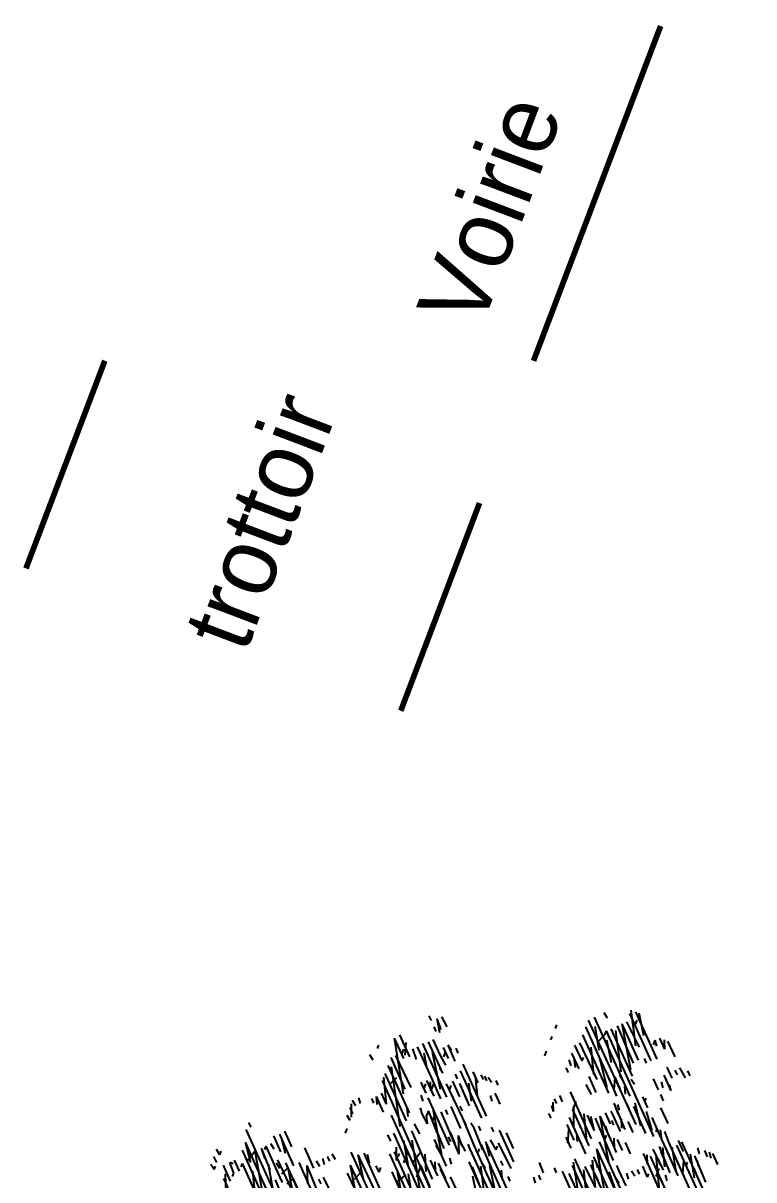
# Model space of a CAD drawing. Header units: metres. Extents: x 1851427 to 1852022, y 5183007 to 5183309.
# Drawn here: x 1851978.89 to 1851985.27, y 5183057.46 to 5183067.56 of the extents above; entities that cross this region are included whole.
import ezdxf
from ezdxf.enums import TextEntityAlignment as Align

# ---------------------------------------------------------------- set-up
doc = ezdxf.new("R2010")
doc.units = ezdxf.units.M
doc.header["$LTSCALE"] = 2.5
doc.linetypes.add('L8', pattern=[0.225, 0.15, -0.075])
for name, color, linetype in [('FEUIL', 7, 'CONTINUOUS'), ('PRO_VOI', 7, 'CONTINUOUS'), ('PRO_VOI_TXT', 7, 'CONTINUOUS'), ('TRONC', 7, 'CONTINUOUS')]:
    doc.layers.add(name, color=color, linetype=linetype)
doc.layers.add('PRO_BAT', color=252, linetype='CONTINUOUS', lineweight=18)
doc.layers.add('PRO_PAR', color=1, linetype='CONTINUOUS', lineweight=35)
doc.styles.add('Ecriture', font='')
doc.styles.get('Ecriture').set_extended_font_data('NewsGoth BT')

# ---------------------------------------------------------------- blocks, each defined once
blk = doc.blocks.new('00_prunus')
at = {"layer": 'FEUIL', "color": 62, "linetype": 'Continuous'}
for p, q in [((1.8585, 6.9034), (2.0109, 7.0558)), ((1.8788, 6.8882), (2.0312, 7.0406)), ((1.9448, 6.9746), (1.9956, 7.0558)), ((1.9601, 6.9238), (2.0312, 7.0558)), ((1.9956, 7.0254), (1.9956, 7.005)), ((1.7924, 6.939), (1.8432, 6.9898)), ((1.8432, 6.9542), (1.8585, 6.9898)), ((1.8432, 6.9542), (1.8788, 6.9898)), ((1.8788, 6.9542), (1.894, 6.9746)), ((1.894, 6.9542), (1.894, 6.9746)), ((1.9093, 6.7206), (2.1633, 6.9746)), ((1.9296, 6.873), (2.0464, 6.9898)), ((1.9448, 6.9238), (2.0312, 7.005)), ((1.9448, 6.8222), (2.0464, 6.9898)), ((1.9448, 6.8526), (2.0617, 6.9746)), ((1.7569, 6.5986), (2.0972, 6.939)), ((1.8432, 6.619), (2.1836, 6.9542)), ((1.9296, 6.8018), (2.082, 6.9542)), ((1.9804, 6.8018), (2.0617, 6.9542)), ((2.0972, 6.9238), (2.0972, 6.939)), ((2.0972, 6.8526), (2.148, 6.939)), ((1.7061, 6.8882), (1.7213, 6.9034)), ((1.7213, 6.873), (1.7569, 6.9034)), ((1.7569, 6.873), (1.7721, 6.8882)), ((1.7721, 6.8526), (1.8077, 6.8882)), ((1.894, 6.873), (1.9093, 6.8882)), ((1.9804, 6.7206), (2.1836, 6.9238)), ((1.9956, 6.7002), (2.1836, 6.8882)), ((2.0312, 6.8222), (2.082, 6.9034)), ((2.0972, 6.9238), (2.1125, 6.8882)), ((2.3004, 6.8882), (2.3004, 6.873)), ((1.7569, 6.8018), (1.8077, 6.8526)), ((2.0617, 6.7358), (2.1836, 6.8526)), ((2.082, 6.751), (2.1328, 6.8526)), ((2.148, 6.7866), (2.1988, 6.8374)), ((2.3004, 6.8222), (2.3004, 6.8374)), ((1.7569, 6.8018), (1.7721, 6.8222)), ((1.7924, 6.8018), (1.8077, 6.8222)), ((1.8077, 6.7866), (1.8432, 6.8222)), ((1.9093, 6.7714), (1.9296, 6.7866)), ((2.0109, 6.7206), (2.082, 6.8222)), ((2.148, 6.7866), (2.148, 6.8018)), ((2.148, 6.751), (2.1988, 6.8018)), ((2.1633, 6.751), (2.1836, 6.7866)), ((1.8229, 6.7002), (1.8585, 6.7358)), ((1.8432, 6.7206), (1.8432, 6.7358)), ((1.9296, 6.7206), (1.9448, 6.751)), ((1.9804, 6.7206), (1.9956, 6.7714)), ((2.0464, 6.685), (2.0972, 6.7358)), ((2.1836, 6.751), (2.1988, 6.7714)), ((2.1836, 6.7206), (2.1988, 6.7358)), ((2.3004, 6.751), (2.3004, 6.7714)), ((2.7221, 6.7206), (2.7576, 6.751)), ((2.7424, 6.685), (2.7729, 6.7358)), ((2.7424, 6.7002), (2.7729, 6.7358)), ((1.7721, 6.619), (1.8229, 6.685)), ((1.7924, 6.5986), (1.8788, 6.685)), ((1.8229, 6.619), (1.8788, 6.7002)), ((1.894, 6.6698), (1.9093, 6.685)), ((2.0617, 6.6698), (2.0972, 6.7002)), ((2.7576, 6.685), (2.7729, 6.7002)), ((1.7213, 6.5986), (1.7924, 6.6698)), ((1.8788, 6.5834), (1.9601, 6.6698)), ((1.9296, 6.6494), (1.9448, 6.6698)), ((1.9956, 6.497), (2.148, 6.6494)), ((2.6408, 6.6342), (2.656, 6.6494)), ((2.6713, 6.6342), (2.6916, 6.6494)), ((1.0812, 5.989), (1.6908, 6.5986)), ((1.3149, 6.2938), (1.64, 6.619)), ((1.3657, 6.3142), (1.6553, 6.5986)), ((1.4673, 6.5834), (1.5029, 6.619)), ((1.5029, 6.5986), (1.5181, 6.619)), ((1.5181, 6.5986), (1.5384, 6.619)), ((1.6197, 6.5834), (1.6553, 6.619)), ((1.7213, 6.5986), (1.7416, 6.6342)), ((1.7569, 6.6342), (1.7569, 6.619)), ((1.8432, 6.5834), (1.8788, 6.619)), ((1.894, 6.5834), (1.9093, 6.619)), ((1.894, 6.5682), (1.9448, 6.619)), ((1.894, 6.431), (1.9956, 6.5986)), ((1.894, 6.497), (1.9956, 6.5986)), ((1.9296, 6.5834), (1.9448, 6.5986)), ((1.9448, 6.5834), (1.9804, 6.619)), ((2.082, 6.5174), (2.1125, 6.5986)), ((2.1125, 6.619), (2.1125, 6.5834)), ((2.1633, 6.5986), (2.1836, 6.619)), ((2.1836, 6.5834), (2.1988, 6.5986)), ((2.4376, 6.431), (2.6052, 6.5986)), ((2.6205, 6.4462), (2.7932, 6.619)), ((2.656, 6.4666), (2.7424, 6.5986)), ((2.6713, 6.5986), (2.7068, 6.6342)), ((2.6713, 6.5326), (2.7729, 6.6342)), ((2.6713, 6.5682), (2.7068, 6.5986)), ((2.6916, 6.5986), (2.6916, 6.619)), ((2.7424, 6.5326), (2.8084, 6.5986)), ((2.7932, 6.3954), (2.91, 6.5986)), ((2.8237, 6.5478), (2.8948, 6.619)), ((2.844, 6.5478), (2.8592, 6.5986)), ((2.844, 6.5326), (2.91, 6.5986)), ((1.4876, 6.497), (1.5689, 6.5834)), ((1.5384, 6.497), (1.5892, 6.5834)), ((1.5892, 6.5478), (1.5892, 6.5326)), ((1.5892, 6.497), (1.6045, 6.5478)), ((1.6045, 6.4818), (1.6908, 6.5682)), ((1.6197, 6.497), (1.6705, 6.5834)), ((1.6553, 6.497), (1.7061, 6.5478)), ((1.6705, 6.497), (1.7061, 6.5682)), ((1.6705, 6.4818), (1.7416, 6.5478)), ((1.8788, 6.4462), (2.0109, 6.5834)), ((1.9956, 6.5326), (2.0312, 6.5834)), ((1.9956, 6.5326), (2.0464, 6.5834)), ((1.9956, 6.4666), (2.1125, 6.5834)), ((1.9956, 6.431), (2.1125, 6.5478)), ((2.0109, 6.4818), (2.0617, 6.5834)), ((2.1836, 6.5478), (2.1988, 6.5834)), ((2.1836, 6.5478), (2.1988, 6.5682)), ((2.4376, 6.5682), (2.4528, 6.5834)), ((2.4528, 6.4158), (2.6052, 6.5682)), ((2.4681, 6.5682), (2.4884, 6.5834)), ((2.4884, 6.5682), (2.5036, 6.5834)), ((2.5036, 6.5682), (2.5189, 6.5834)), ((2.5036, 6.497), (2.5392, 6.5682)), ((2.5189, 6.5478), (2.5544, 6.5834)), ((2.6052, 6.5326), (2.6205, 6.5478)), ((2.7424, 6.5326), (2.7729, 6.5834)), ((2.8592, 6.5682), (2.8592, 6.5478)), ((2.9608, 6.5326), (2.9608, 6.5478)), ((1.3149, 6.0906), (1.7416, 6.5174)), ((1.3352, 6.0754), (1.7721, 6.5174)), ((1.5029, 6.0398), (1.9601, 6.497)), ((1.5537, 6.5326), (1.5537, 6.5174)), ((1.6553, 6.3954), (1.7213, 6.5326)), ((1.7416, 6.4818), (1.7569, 6.5174)), ((1.8229, 6.497), (1.8585, 6.5326)), ((1.8585, 6.497), (1.894, 6.5326)), ((1.894, 6.497), (1.9093, 6.5326)), ((1.9448, 6.5326), (1.9448, 6.5174)), ((2.0464, 6.4666), (2.0617, 6.497)), ((2.0617, 6.4666), (2.1125, 6.5174)), ((2.082, 6.4462), (2.0972, 6.497)), ((2.1836, 6.5174), (2.1988, 6.5326)), ((2.402, 6.497), (2.4376, 6.5326)), ((2.4376, 6.497), (2.4528, 6.5174)), ((2.5036, 6.365), (2.6408, 6.497)), ((2.5189, 6.4666), (2.5544, 6.5326)), ((2.5392, 6.4666), (2.5697, 6.497)), ((2.5697, 6.4666), (2.6205, 6.5174)), ((2.6205, 6.4818), (2.6205, 6.497)), ((2.6408, 6.431), (2.7068, 6.497)), ((2.7729, 6.431), (2.8796, 6.5326)), ((2.7932, 6.4158), (2.8948, 6.5174)), ((2.9608, 6.4818), (2.9812, 6.497)), ((1.5029, 6.0043), (1.9601, 6.4666)), ((1.6908, 6.4818), (1.6908, 6.4462)), ((1.7213, 6.431), (1.7569, 6.4666)), ((1.7213, 6.431), (1.7213, 6.4462)), ((1.7569, 6.431), (1.7721, 6.4462)), ((1.8077, 6.2126), (1.9601, 6.4666)), ((2.0617, 6.431), (2.0972, 6.4666)), ((2.6713, 6.431), (2.7221, 6.4818)), ((2.6916, 6.4818), (2.6916, 6.4462)), ((2.6916, 6.4462), (2.7068, 6.4818)), ((2.7068, 6.431), (2.7424, 6.4666)), ((2.7221, 6.4666), (2.7221, 6.4462)), ((2.7221, 6.4462), (2.7424, 6.4666)), ((2.7424, 6.3294), (2.8948, 6.4818)), ((2.7424, 6.2938), (2.8948, 6.4462)), ((2.7576, 6.2634), (2.8796, 6.4818)), ((2.844, 6.4462), (2.8592, 6.4158)), ((1.386, 5.8519), (1.9601, 6.431)), ((1.7721, 6.4158), (1.7924, 6.431)), ((1.7924, 6.3954), (1.8077, 6.4158)), ((1.7924, 6.365), (1.8432, 6.4158)), ((1.9093, 6.3142), (1.9601, 6.4158)), ((2.3868, 5.9027), (2.8948, 6.4158)), ((2.5189, 6.3446), (2.59, 6.4158)), ((2.5392, 6.4158), (2.5544, 6.431)), ((2.844, 6.3294), (2.8948, 6.431)), ((1.4013, 5.8366), (1.9601, 6.3954)), ((1.8229, 6.3294), (1.8788, 6.3954)), ((1.9093, 6.3142), (1.9804, 6.3802)), ((1.9296, 6.2938), (2.0312, 6.3954)), ((1.9448, 6.2278), (2.0312, 6.3802)), ((1.9448, 6.2938), (1.9804, 6.365)), ((1.9448, 6.2786), (2.0312, 6.365)), ((2.2649, 6.2938), (2.3665, 6.3954)), ((2.2852, 6.3446), (2.336, 6.3954)), ((2.3868, 6.3802), (2.402, 6.3954)), ((2.4376, 6.365), (2.4528, 6.3802)), ((2.4681, 6.365), (2.4884, 6.3802)), ((2.4884, 6.243), (2.6205, 6.3802)), ((2.5392, 6.2634), (2.656, 6.3802)), ((2.5544, 6.2126), (2.656, 6.3802)), ((2.5544, 6.243), (2.6713, 6.365)), ((2.59, 6.3802), (2.6052, 6.3954)), ((2.6408, 6.365), (2.6408, 6.3294)), ((2.6713, 6.365), (2.6713, 6.3446)), ((2.844, 6.3294), (2.8796, 6.365)), ((1.4165, 5.7198), (2.0312, 6.3294)), ((1.9601, 6.2278), (2.0617, 6.3294)), ((2.082, 6.3142), (2.0972, 6.3294)), ((2.1328, 6.2938), (2.1633, 6.3294)), ((2.1633, 6.0551), (2.4173, 6.3142)), ((2.2496, 6.177), (2.402, 6.3294)), ((2.2649, 6.2634), (2.3512, 6.3446)), ((2.3512, 6.3142), (2.3868, 6.3446)), ((2.3512, 6.3142), (2.3512, 6.3294)), ((2.3665, 6.2786), (2.402, 6.3294)), ((2.4884, 6.243), (2.5189, 6.3142)), ((2.4884, 6.2786), (2.5189, 6.3142)), ((2.656, 6.3142), (2.6713, 6.3446)), ((2.656, 6.3142), (2.6916, 6.3446)), ((2.7424, 6.3142), (2.7576, 6.3446)), ((2.844, 6.2938), (2.8948, 6.3446)), ((2.8796, 6.3142), (2.8948, 6.3446)), ((2.8948, 6.3142), (2.91, 6.3294)), ((2.9456, 6.2938), (2.9608, 6.3142)), ((2.082, 5.9382), (2.4376, 6.2938)), ((2.1328, 6.2634), (2.148, 6.2786)), ((2.148, 6.243), (2.1633, 6.2634)), ((2.3004, 6.2634), (2.3157, 6.2786)), ((2.4173, 6.2786), (2.4173, 6.2938)), ((2.4528, 6.2786), (2.4681, 6.2938)), ((2.4884, 5.9738), (2.8084, 6.2938)), ((2.5189, 6.177), (2.6052, 6.2634)), ((2.5392, 6.2786), (2.5544, 6.2938)), ((2.5544, 6.1059), (2.7068, 6.2634)), ((2.59, 6.2786), (2.59, 6.2634)), ((2.6713, 6.2634), (2.7068, 6.2938)), ((2.9608, 6.2786), (2.9812, 6.2938)), ((2.9608, 6.2278), (2.9812, 6.2786)), ((2.9608, 6.243), (2.9812, 6.2634)), ((2.1125, 5.9382), (2.4173, 6.243)), ((2.1328, 5.923), (2.4376, 6.2278)), ((2.2496, 6.2126), (2.2649, 6.2278)), ((2.2649, 6.1059), (2.3512, 6.243)), ((2.2649, 6.0043), (2.3868, 6.2278)), ((2.2852, 6.2126), (2.3004, 6.243)), ((2.3868, 5.6995), (2.6916, 6.2278)), ((2.3868, 5.8366), (2.7729, 6.2278)), ((2.5036, 6.1922), (2.5189, 6.2126)), ((2.6713, 6.1262), (2.7221, 6.2126)), ((2.7729, 6.1922), (2.7932, 6.2126)), ((2.9608, 6.2126), (2.9812, 6.2278)), ((2.3157, 6.0398), (2.402, 6.177)), ((2.3868, 5.8011), (2.7424, 6.1567)), ((2.5036, 6.1262), (2.5544, 6.177)), ((2.5392, 6.1262), (2.59, 6.177)), ((2.5544, 6.1414), (2.5697, 6.177)), ((2.59, 6.1262), (2.6205, 6.1922)), ((2.6408, 6.1922), (2.656, 6.1414)), ((2.6916, 6.177), (2.6916, 6.1262)), ((2.7221, 6.1262), (2.7424, 6.177)), ((2.7221, 6.1567), (2.7221, 6.1414)), ((2.9608, 6.1567), (2.9608, 6.177)), ((2.3665, 6.0246), (2.4884, 6.1414)), ((2.3868, 5.7706), (2.7576, 6.1414)), ((2.6205, 6.1414), (2.6205, 6.0906)), ((2.3868, 5.735), (2.7221, 6.0754)), ((2.5189, 5.8519), (2.656, 6.0906)), ((2.59, 5.8366), (2.8592, 6.1059)), ((2.6052, 5.923), (2.7068, 6.0906)), ((2.6713, 6.0754), (2.6916, 6.0398)), ((2.7221, 5.9382), (2.8796, 6.0906)), ((2.7424, 5.923), (2.91, 6.0906)), ((2.7729, 6.0551), (2.7729, 6.0754)), ((2.7729, 6.0551), (2.7932, 6.0754)), ((2.8237, 6.0754), (2.844, 6.1059)), ((2.8237, 6.0043), (2.8796, 6.0906)), ((3.1488, 6.0246), (3.1996, 6.0754)), ((2.7221, 5.8722), (2.8948, 6.0398)), ((2.8237, 5.923), (2.8948, 6.0398)), ((2.844, 6.0246), (2.8592, 5.989)), ((2.9608, 6.0398), (2.9812, 6.0551)), ((2.9812, 6.0246), (2.9964, 6.0398)), ((2.9964, 6.0043), (3.0116, 6.0246)), ((2.9964, 6.0043), (3.0116, 6.0246)), ((3.032, 5.9738), (3.098, 6.0398)), ((3.164, 6.0043), (3.2148, 6.0551)), ((3.164, 5.989), (3.1996, 6.0398)), ((3.1844, 5.989), (3.2352, 6.0398)), ((3.3368, 6.0398), (3.352, 6.0551)), ((2.8084, 5.923), (2.8948, 6.0043)), ((2.9812, 5.8874), (3.0624, 5.9738)), ((2.9812, 5.6182), (3.3368, 5.9738)), ((2.9964, 5.669), (3.3164, 5.989)), ((3.0116, 5.989), (3.032, 6.0043)), ((3.0116, 5.8874), (3.098, 5.9738)), ((3.032, 5.9027), (3.0624, 5.9738)), ((3.1132, 5.9535), (3.1336, 5.9738)), ((3.1488, 5.8874), (3.2504, 5.989)), ((3.1996, 5.9027), (3.2656, 5.9738)), ((3.2148, 5.989), (3.2352, 6.0043)), ((3.2504, 5.9738), (3.2504, 5.989)), ((3.286, 5.9027), (3.3368, 5.9738)), ((2.91, 5.8874), (2.9812, 5.9535)), ((2.9812, 5.923), (2.9964, 5.9382)), ((2.9964, 5.8011), (3.1488, 5.9535)), ((3.0116, 5.7858), (3.1844, 5.9535)), ((3.0624, 5.8214), (3.1336, 5.9382)), ((3.098, 5.6995), (3.3368, 5.9382)), ((3.1336, 5.9382), (3.1488, 5.9027)), ((3.1336, 5.7858), (3.2148, 5.923)), ((3.164, 5.923), (3.1844, 5.9382)), ((3.1844, 5.7858), (3.286, 5.9535)), ((3.286, 5.9535), (3.3012, 5.9027)), ((3.098, 5.9027), (3.1132, 5.8722)), ((3.098, 5.669), (3.3164, 5.8874)), ((3.098, 5.8011), (3.164, 5.8722)), ((3.2148, 5.7706), (3.2656, 5.8722)), ((3.3164, 5.8722), (3.3164, 5.8874)), ((3.3164, 5.8519), (3.352, 5.8874)), ((3.3368, 5.8366), (3.3672, 5.8722)), ((3.352, 5.8722), (3.3672, 5.8722)), ((3.418, 5.8874), (3.418, 5.9027)), ((3.418, 5.8874), (3.4384, 5.9027)), ((3.418, 5.8519), (3.4384, 5.8722)), ((3.3368, 5.8011), (3.3876, 5.8519)), ((3.3368, 5.8214), (3.3368, 5.8366)), ((3.3368, 5.7503), (3.3672, 5.8214)), ((3.418, 5.8214), (3.418, 5.8366)), ((3.418, 5.8214), (3.4384, 5.8366)), ((3.3368, 5.7706), (3.3672, 5.8011))]:
    blk.add_line(p, q, dxfattribs=at)
at = {"layer": 'TRONC', "color": 39, "linetype": 'Continuous'}
for p, q in [((1.9448, 6.9898), (1.9601, 7.005)), ((2.1125, 6.9898), (2.1328, 7.005)), ((2.0617, 6.9034), (2.082, 6.9238)), ((1.7924, 6.8374), (1.8077, 6.8526)), ((1.9804, 6.8222), (1.9956, 6.8374)), ((1.9601, 6.7714), (1.9804, 6.7866)), ((1.7721, 6.751), (1.7924, 6.7714)), ((1.9601, 6.7358), (1.9956, 6.7714)), ((2.0109, 6.751), (2.0312, 6.7714)), ((2.7932, 6.7206), (2.8084, 6.7358)), ((1.7213, 6.6698), (1.7721, 6.7206)), ((1.9601, 6.7002), (1.9804, 6.7206)), ((1.9296, 6.6342), (1.9601, 6.6698)), ((2.6408, 6.5986), (2.6916, 6.6494)), ((2.7068, 6.5986), (2.7576, 6.6494)), ((1.5537, 6.5986), (1.5689, 6.619)), ((1.6705, 6.5478), (1.7213, 6.5986)), ((1.6908, 6.5986), (1.7213, 6.6342)), ((1.9448, 6.619), (1.9601, 6.6342)), ((1.5384, 6.5478), (1.5537, 6.5682)), ((1.64, 6.4818), (1.7213, 6.5682)), ((1.9448, 6.5478), (1.9601, 6.5682)), ((2.6713, 6.5326), (2.6916, 6.5478)), ((2.7932, 6.5478), (2.8237, 6.5834)), ((1.5384, 6.5174), (1.5537, 6.5326)), ((1.6908, 6.497), (1.7061, 6.5174)), ((1.8788, 6.4818), (1.894, 6.497)), ((2.5189, 6.4462), (2.59, 6.5174)), ((2.6408, 6.4666), (2.6713, 6.497)), ((2.7068, 6.497), (2.7424, 6.5326)), ((1.64, 6.4462), (1.6553, 6.4666)), ((1.9296, 6.431), (1.9448, 6.4462)), ((1.8432, 6.4158), (1.8585, 6.431)), ((1.9296, 6.3954), (1.9448, 6.4158)), ((2.656, 6.3802), (2.6916, 6.4158)), ((2.7068, 6.3954), (2.7221, 6.4158)), ((1.8229, 6.365), (1.8432, 6.3802)), ((1.9093, 6.3446), (1.9296, 6.365)), ((2.402, 6.2938), (2.4681, 6.365)), ((2.4376, 6.2938), (2.5189, 6.3802)), ((2.6052, 6.2938), (2.6713, 6.365)), ((2.6916, 6.3446), (2.7068, 6.365)), ((2.5189, 6.2786), (2.5544, 6.3142)), ((2.59, 6.3142), (2.6052, 6.3294)), ((2.3868, 6.2126), (2.4528, 6.2786)), ((2.4681, 6.2634), (2.5036, 6.2938)), ((2.3665, 6.2278), (2.3868, 6.243)), ((2.3665, 6.1567), (2.4173, 6.2126)), ((2.5544, 6.2126), (2.59, 6.243)), ((2.2141, 6.0754), (2.336, 6.1922)), ((2.4528, 6.0754), (2.5392, 6.1567)), ((2.5544, 6.0754), (2.6205, 6.1414)), ((3.3164, 5.989), (3.352, 6.0246)), ((3.1132, 5.9535), (3.164, 6.0043)), ((3.2352, 5.9382), (3.2656, 5.9738)), ((2.9608, 5.7706), (3.098, 5.9027)), ((3.1336, 5.8722), (3.1488, 5.8874))]:
    blk.add_line(p, q, dxfattribs=at)

msp = doc.modelspace()

# ---------------------------------------------------------------- linework, layer by layer
at = {"layer": 'PRO_PAR', "const_width": 0.05, "flags": 128}
msp.add_lwpolyline([(1851983.347, 5183064.612), (1851984.457, 5183067.535)], dxfattribs=at)
at = {"layer": 'PRO_VOI', "linetype": 'L8', "const_width": 0.05, "flags": 128}
for points in [[(1851978.915, 5183062.8), (1851979.604, 5183064.613)], [(1851982.188, 5183061.557), (1851982.876, 5183063.371)]]:
    msp.add_lwpolyline(points, dxfattribs=at)

# ---------------------------------------------------------------- block references
at = {"layer": 'PRO_BAT', "xscale": -2.100000000007398, "yscale": 2.099999999994905, "zscale": 2.1, "rotation": 339.22055588187}
msp.add_blockref('00_prunus', (1851982.932, 5183043.576), dxfattribs=at)

# ---------------------------------------------------------------- texts
at = {"layer": 'PRO_VOI_TXT', "color": 157, "true_color": 0x285a87, "style": 'Ecriture'}
for s, p in [('Voirie', (1851982.6, 5183064.968)), ('trottoir', (1851980.552, 5183062.153))]:
    msp.add_text(s, height=0.6, rotation=69.21, dxfattribs=at).set_placement(p, align=Align.MIDDLE_LEFT)

doc.saveas('drawing.dxf')
